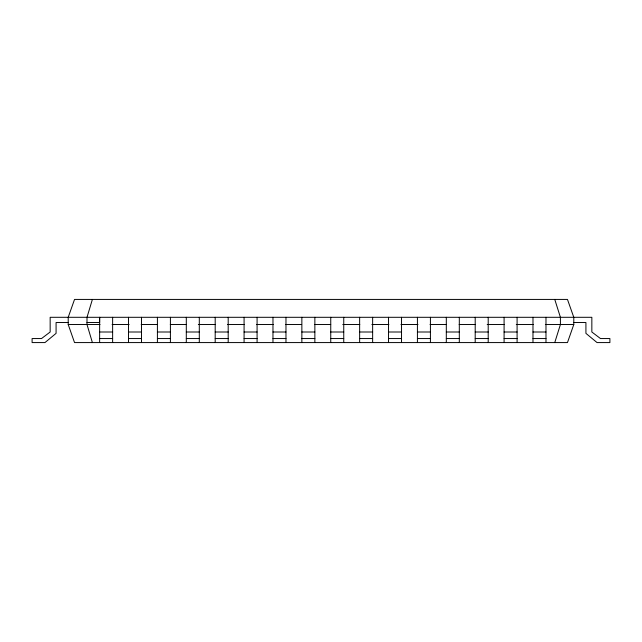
<?xml version="1.0" encoding="UTF-8"?>
<svg xmlns="http://www.w3.org/2000/svg" width="642" height="642" viewBox="0 0 642 642"><rect width="100%" height="100%" fill="white"/><g stroke="black" fill="none" stroke-linecap="round" stroke-linejoin="round"><path stroke-width="0.96" d="M92.392 342.579L87.007 324.523L86.991 322.525L87.007 317.3L92.392 299.421M554.76 342.579L560.41 324.523L560.41 317.3L554.76 299.421M573.788 324.523L567.464 342.579L74.536 342.579L68.213 324.523L68.213 317.3L74.536 299.421L567.464 299.421L573.788 317.3L573.788 324.523L545.363 324.523M68.213 322.525L56.079 322.525L56.079 333.358L44.956 342.579L32.1 342.579L32.1 338.551L41.521 338.551L50.156 332.002L50.156 317.3L591.844 317.3L591.844 332.002L600.479 338.551L609.9 338.551L609.9 342.579L597.044 342.579L585.921 333.358L585.921 322.525L573.788 322.525M86.991 322.525L99.63 322.525L99.646 317.3L99.63 342.579M68.213 324.523L100.048 324.523M112.085 324.523L129.13 324.523M141.168 324.523L157.218 324.523M170.258 324.523L186.3 324.523M198.338 324.523L215.391 324.523M227.42 324.523L244.474 324.523M256.511 324.523L273.556 324.523M285.594 324.523L301.644 324.523M314.684 324.523L330.726 324.523M342.764 324.523L359.817 324.523M371.854 324.523L388.9 324.523M400.937 324.523L417.99 324.523M430.02 324.523L446.07 324.523M459.11 324.523L475.152 324.523M487.19 324.523L504.243 324.523M516.28 324.523L533.325 324.523M99.63 332.002L112.631 332.002M128.52 332.002L141.521 332.002M157.41 332.002L170.411 332.002M186.3 332.002L199.301 332.002M215.19 332.002L228.191 332.002M244.08 332.002L257.081 332.002M272.97 332.002L285.971 332.002M301.86 332.002L314.861 332.002M330.75 332.002L343.751 332.002M359.64 332.002L372.641 332.002M388.53 332.002L401.531 332.002M417.42 332.002L430.421 332.002M446.31 332.002L459.311 332.002M475.2 332.002L488.201 332.002M504.09 332.002L517.091 332.002M532.98 332.002L545.981 332.002M99.63 338.551L112.631 338.551M128.52 338.551L141.521 338.551M157.41 338.551L170.411 338.551M186.3 338.551L199.301 338.551M215.19 338.551L228.191 338.551M244.08 338.551L257.081 338.551M272.97 338.551L285.971 338.551M301.86 338.551L314.861 338.551M330.75 338.551L343.751 338.551M359.64 338.551L372.641 338.551M388.53 338.551L401.531 338.551M417.42 338.551L430.421 338.551M446.31 338.551L459.311 338.551M475.2 338.551L488.201 338.551M504.09 338.551L517.091 338.551M532.98 338.551L545.981 338.551M545.981 317.3L545.981 342.579M532.98 317.3L532.98 342.579M517.091 317.3L517.091 342.579M504.09 317.3L504.09 342.579M488.201 317.3L488.201 342.579M475.2 317.3L475.2 342.579M459.311 317.3L459.311 342.579M446.31 317.3L446.31 342.579M430.421 317.3L430.421 342.579M417.42 317.3L417.42 342.579M401.531 317.3L401.531 342.579M388.53 317.3L388.53 342.579M372.641 317.3L372.641 342.579M359.64 317.3L359.64 342.579M343.751 317.3L343.751 342.579M330.75 317.3L330.75 342.579M314.861 317.3L314.861 342.579M301.86 317.3L301.86 342.579M285.971 317.3L285.971 342.579M272.97 317.3L272.97 342.579M257.081 317.3L257.081 342.579M244.08 317.3L244.08 342.579M228.191 317.3L228.191 342.579M215.19 317.3L215.19 342.579M199.301 317.3L199.301 342.579M186.3 317.3L186.3 342.579M170.411 317.3L170.411 342.579M157.41 317.3L157.41 342.579M141.521 317.3L141.521 342.579M128.52 317.3L128.52 342.579M112.631 317.3L112.631 342.579"/></g></svg>
